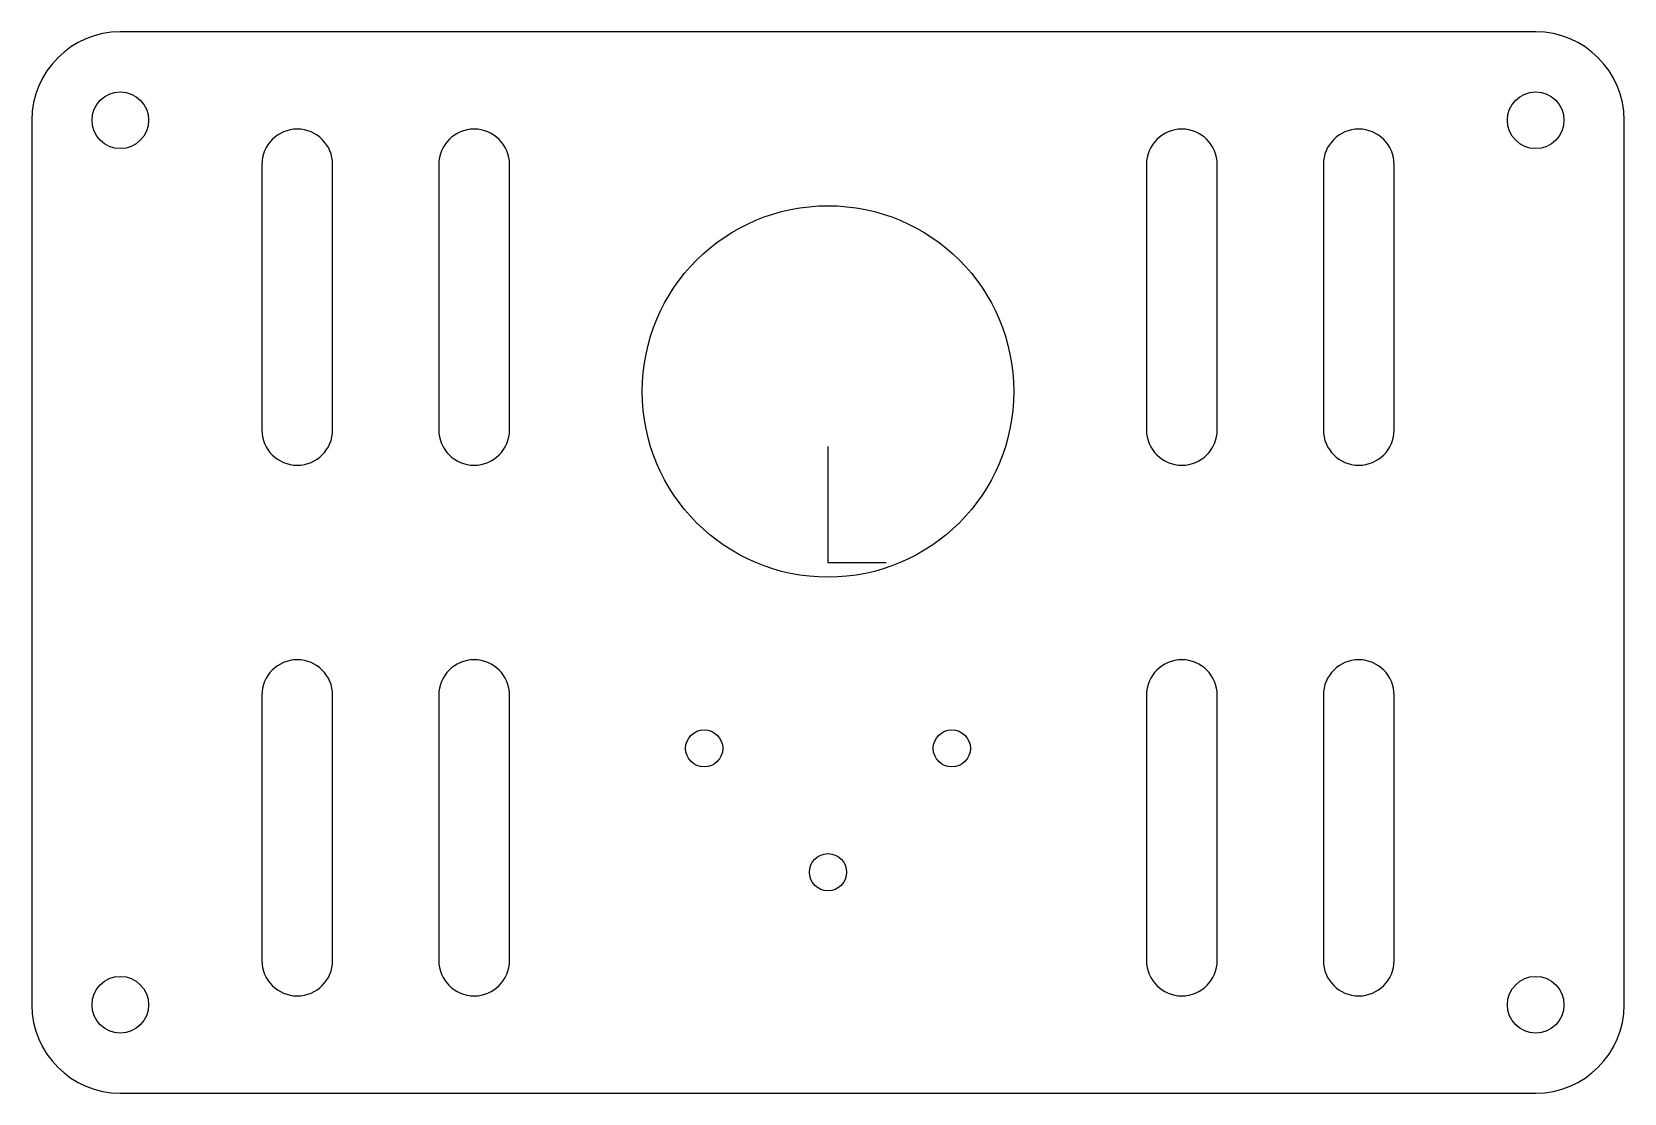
# Model space of a CAD drawing. Header units: millimetres. Extents: x -45 to 45, y -30 to 30.
import ezdxf

# ---------------------------------------------------------------- set-up
doc = ezdxf.new("R2010")
doc.units = ezdxf.units.MM
doc.header["$PDSIZE"] = -1

msp = doc.modelspace()

# ---------------------------------------------------------------- linework, layer by layer
at = {"color": 7, "linetype": 'Continuous', "lineweight": 25}
for p, q in [((40, 30), (-40, 30)), ((-45, 25), (-45, -25)), ((45, -25), (45, 25)), ((-32, 22.5), (-32, 7.5)), ((-28, 7.5), (-28, 22.5)), ((-22, 22.5), (-22, 7.5)), ((-18, 7.5), (-18, 22.5)), ((18, 22.5), (18, 7.5)), ((22, 7.5), (22, 22.5)), ((28, 22.5), (28, 7.5)), ((32, 7.5), (32, 22.5)), ((-32, -7.5), (-32, -22.5)), ((-28, -22.5), (-28, -7.5)), ((-22, -7.5), (-22, -22.5)), ((-18, -22.5), (-18, -7.5)), ((18, -7.5), (18, -22.5)), ((22, -22.5), (22, -7.5)), ((28, -7.5), (28, -22.5)), ((32, -22.5), (32, -7.5)), ((-40, -30), (40, -30))]:
    msp.add_line(p, q, dxfattribs=at)
at = {"color": 7, "linetype": 'Continuous'}
for q in [(0, 6.567), (3.284, 0)]:
    msp.add_line((0, 0), q, dxfattribs=at)
at = {"color": 7, "linetype": 'Continuous', "lineweight": 25}
for centre, radius in [((-40, 25), 1.6), ((40, 25), 1.6), ((0, 9.67), 10.5), ((-7, -10.51), 1.05), ((7, -10.51), 1.05), ((0, -17.51), 1.05), ((-40, -25), 1.6), ((40, -25), 1.6)]:
    msp.add_circle(centre, radius, dxfattribs=at)
for centre, radius, start, end in [((-40, 25), 5, 90, 180), ((40, 25), 5, 0, 90), ((-30, 22.5), 2, 0, 180), ((-20, 22.5), 2, 0, 180), ((20, 22.5), 2, 0, 180), ((30, 22.5), 2, 0, 180), ((-30, 7.5), 2, 180, 0), ((-20, 7.5), 2, 180, 0), ((20, 7.5), 2, 180, 0), ((30, 7.5), 2, 180, 0), ((-30, -7.5), 2, 0, 180), ((-20, -7.5), 2, 0, 180), ((20, -7.5), 2, 0, 180), ((30, -7.5), 2, 0, 180), ((-30, -22.5), 2, 180, 0), ((-20, -22.5), 2, 180, 0), ((20, -22.5), 2, 180, 0), ((30, -22.5), 2, 180, 0), ((-40, -25), 5, 180, 270), ((40, -25), 5, 270, 0)]:
    msp.add_arc(centre, radius, start, end, dxfattribs=at)
at = {"color": 7, "linetype": 'Continuous'}
msp.add_point((0, 0), dxfattribs=at)

doc.saveas('drawing.dxf')
